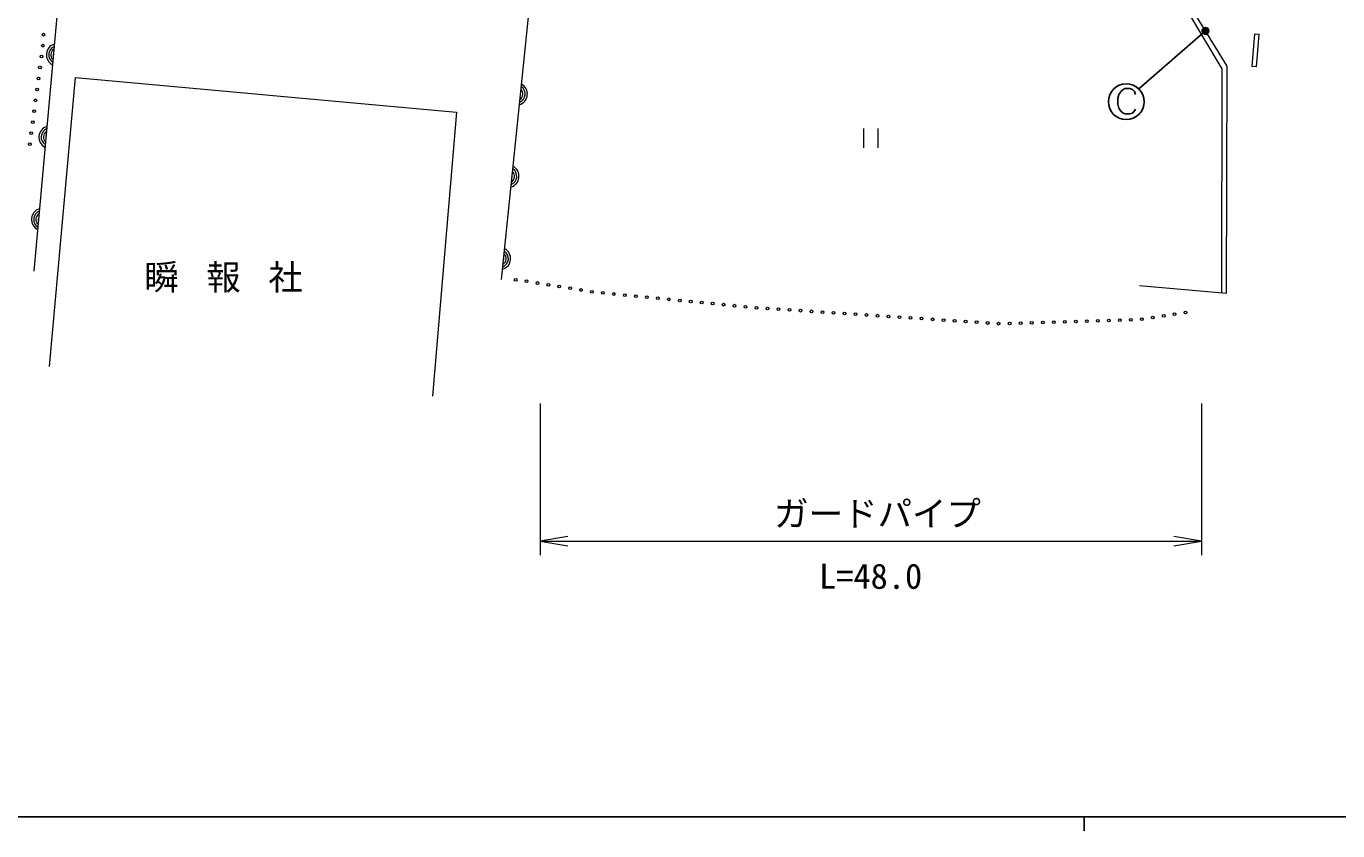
# Model space of a CAD drawing. Units: millimetres, scale not verified. Extents: x 40000 to 680000, y 20000 to 380000.
# Drawn here: x 191242 to 286388, y 204000 to 262357 of the extents above; entities that cross this region are included whole.
import ezdxf
from ezdxf.enums import TextEntityAlignment as Align

# ---------------------------------------------------------------- set-up
doc = ezdxf.new("R2010")
doc.units = ezdxf.units.MM
doc.header["$LTSCALE"] = 1000
doc.header["$PDMODE"] = 32
doc.header["$PDSIZE"] = 500
doc.layers.add('M-BMK-HTXT', color=7, linetype='Continuous')
for name, color, linetype, lineweight in [('M-STR-HTXT', 7, 'Continuous', 13), ('M-STR-STRC', 7, 'Continuous', 25), ('M-TTL-BAND', 7, 'Continuous', 25), ('M-WORK', 1, 'Continuous', 13)]:
    doc.layers.add(name, color=color, linetype=linetype, lineweight=lineweight)
doc.styles.add('ＭＳ ゴシック', font='')
doc.styles.get('ＭＳ ゴシック').set_extended_font_data('MS Gothic')

# ---------------------------------------------------------------- blocks, each defined once
blk = doc.blocks.new('open_arrow')
at = {"color": 0, "linetype": 'Continuous', "lineweight": -2}
blk.add_lwpolyline([(7.5, 1.25), (0, 0), (7.5, -1.25)], dxfattribs=at)

msp = doc.modelspace()

# ---------------------------------------------------------------- linework, layer by layer
at = {"layer": 'M-STR-HTXT'}
for p, q in [((228531, 235000), (228531, 224000)), ((276507, 235000), (276507, 224000)), ((228531, 225000), (276507, 225000))]:
    msp.add_line(p, q, dxfattribs=at)
at = {"layer": 'M-STR-STRC'}
for p, q in [((276792, 262020), (271957, 257809)), ((270444, 257130), (270511, 257413)), ((270444, 256700), (270444, 257130)), ((270511, 257413), (270582, 257501)), ((270582, 257501), (270731, 257703)), ((270731, 257703), (270932, 257840)), ((270932, 257840), (271295, 257843)), ((271295, 257843), (271506, 257776)), ((271506, 257776), (271649, 257633)), ((271649, 257633), (271725, 257413)), ((270506, 256425), (270444, 256700)), ((270652, 256206), (270506, 256425)), ((270789, 256066), (270652, 256206)), ((270941, 255992), (270789, 256066)), ((271298, 255992), (270941, 255992)), ((271508, 256060), (271298, 255992)), ((271652, 256209), (271508, 256060)), ((271716, 256340), (271652, 256209))]:
    msp.add_line(p, q, dxfattribs=at)
for centre, radius in [((276792, 262020), 250), ((276792, 262020), 200), ((276792, 262020), 150), ((276792, 262020), 100), ((276792, 262020), 50), ((276792, 262020), 20), ((271045, 256882), 1300), ((271045, 256882), 1300)]:
    msp.add_circle(centre, radius, dxfattribs=at)
msp.add_point((276792, 262020), dxfattribs=at)
at = {"layer": 'M-TTL-BAND'}
for p, q in [((40000, 205000), (579000, 205000)), ((268000, 205000), (268000, 204000))]:
    msp.add_line(p, q, dxfattribs=at)
at = {"layer": 'M-WORK'}
for p, q in [((225730, 243982), (228243, 268654)), ((278373, 259457), (275707, 263779)), ((275460, 263469), (277982, 259278)), ((280354, 261799), (280159, 259437)), ((280354, 261799), (280653, 261774)), ((280653, 261774), (280458, 259412)), ((277982, 259278), (277947, 243007)), ((278320, 243007), (278373, 259457)), ((280458, 259412), (280159, 259437)), ((192930, 237678), (194821, 258637)), ((194821, 258637), (222463, 256133)), ((222463, 256133), (220717, 235531)), ((251989, 254934), (251989, 253534)), ((253039, 253534), (253039, 254934)), ((272006, 243539), (278320, 243007))]:
    msp.add_line(p, q, dxfattribs=at)
msp.add_lwpolyline([(189773, 269741), (189351, 266997), (193773, 266570), (191782, 244601)], dxfattribs=at)
for centre in [(192494, 261745), (192446, 260947), (192343, 260153), (192238, 259360), (192028, 257774), (192133, 258567), (191923, 256981), (191818, 256188), (191713, 255395), (191608, 254602), (191503, 253809), (226749, 243968), (227541, 243857), (228331, 243730), (229121, 243604), (229911, 243477), (230701, 243350), (231491, 243224), (232281, 243097), (233076, 243011), (233872, 242934), (234668, 242857), (235465, 242780), (236261, 242702), (237057, 242625), (237853, 242548), (238650, 242471), (239446, 242394), (240242, 242317), (241039, 242239), (241835, 242162), (242631, 242085), (243427, 242008), (244224, 241939), (245023, 241886), (245821, 241833), (246619, 241781), (247417, 241728), (248216, 241675), (249014, 241623), (275342, 241595), (249812, 241570), (250610, 241518), (251409, 241465), (252207, 241412), (253005, 241360), (253803, 241307), (254602, 241254), (255400, 241202), (256198, 241149), (256997, 241097), (257795, 241044), (258593, 240991), (259391, 240939), (260190, 240886), (260988, 240834), (261786, 240781), (262586, 240798), (263385, 240822), (264185, 240846), (264985, 240869), (265784, 240893), (266584, 240917), (267384, 240941), (268183, 240965), (268983, 240988), (269783, 241012), (270582, 241036), (271382, 241060), (272179, 241114), (272970, 241234), (273761, 241355), (274551, 241475)]:
    msp.add_circle(centre, 100, dxfattribs=at)
for centre, radius, start, end in [((193518, 260287), 812, 107.44058, 242.20085), ((193518, 260287), 650, 113.55636, 236.08506), ((193518, 260287), 488, 124.68905, 224.95237), ((193518, 260287), 325, 158.87834, 190.76308), ((226787, 257444), 812, 286.80386, 61.56413), ((226787, 257444), 650, 292.91965, 55.44834), ((226787, 257444), 488, 304.05233, 44.31565), ((226787, 257444), 325, 338.24162, 10.12636), ((192976, 254311), 812, 107.44058, 242.20085), ((192976, 254311), 650, 113.55636, 236.08506), ((192976, 254311), 488, 124.68905, 224.95237), ((192976, 254311), 325, 158.87834, 190.76308), ((226179, 251475), 812, 286.80386, 61.56413), ((226179, 251475), 650, 292.91965, 55.44834), ((226179, 251475), 488, 304.05233, 44.31565), ((226179, 251475), 325, 338.24162, 10.12636), ((192434, 248336), 812, 107.44058, 242.20085), ((192434, 248336), 650, 113.55636, 236.08506), ((192434, 248336), 488, 124.68905, 224.95237), ((192434, 248336), 325, 158.87834, 190.76308), ((225571, 245506), 812, 286.80386, 61.56413), ((225571, 245506), 650, 292.91965, 55.44834), ((225571, 245506), 488, 304.05233, 44.31565), ((225571, 245506), 325, 338.24162, 10.12636)]:
    msp.add_arc(centre, radius, start, end, dxfattribs=at)

# ---------------------------------------------------------------- block references
at = {"layer": 'M-STR-HTXT', "xscale": 267, "yscale": 267}
msp.add_blockref('open_arrow', (228531, 225000), dxfattribs=at)
at = {"layer": 'M-STR-HTXT', "xscale": 267, "yscale": 267, "rotation": 180}
msp.add_blockref('open_arrow', (276507, 225000), dxfattribs=at)

# ---------------------------------------------------------------- texts
at = {"layer": 'M-BMK-HTXT', "insert": (206555, 244052), "char_height": 1833, "attachment_point": 5, "style": 'ＭＳ ゴシック'}
msp.add_mtext('\\T1.8;瞬報社', dxfattribs=at)
at = {"layer": 'M-STR-HTXT', "style": 'ＭＳ ゴシック'}
msp.add_text('ガードパイプ', height=1833, dxfattribs=at).set_placement((253000, 227000), align=Align.MIDDLE_CENTER)
msp.add_text('L=48.0', height=1833, dxfattribs=at).set_placement((252500, 221000), align=Align.BOTTOM_CENTER)

doc.saveas('drawing.dxf')
